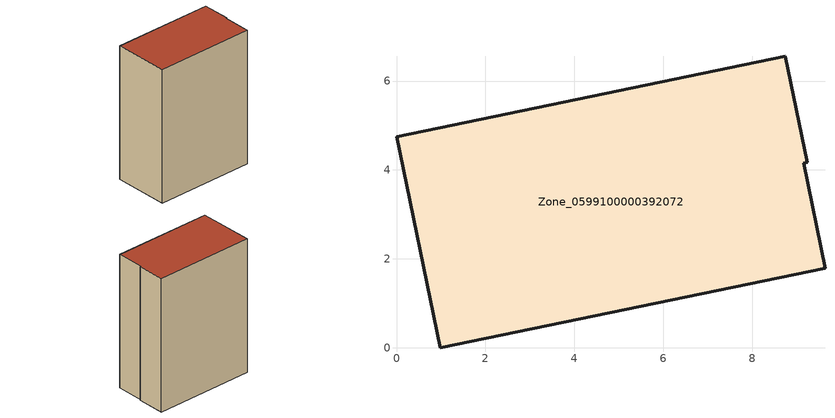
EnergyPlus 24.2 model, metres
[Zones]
Zone_0599100000392072
 floor ground (C_G): 9.24,4.17 9.16,4.15 9.64,1.79 0.98,0 0,4.75 8.74,6.56 z0
 wall outside (C_F): 9.24,4.17 8.74,6.56 0,4.75 0.98,0 9.64,1.79 9.16,4.15 9.24,4.17 z0:11.97
 roof outside (C_R): 9.16,4.15 9.24,4.17 8.74,6.56 0,4.75 0.98,0 9.64,1.79 z11.97
[BUILDING]
Pand.0599100000392072: North Axis=0; Terrain=City; Loads Convergence Tolerance Value=0.04; Temperature Convergence Tolerance Value=0.4; Solar Distribution=FullExterior; Maximum Number of Warmup Days=25; Minimum Number of Warmup Days=1
[Site:Location]
Rotterdam.The.Hague.AP_ZH_NLD Design_Conditions: Latitude=51.96; Longitude=4.45; Time Zone=1; Elevation=-4.5
[SITE:GROUNDTEMPERATURE:BUILDINGSURFACE]
18, 18, 18, 18, 18, 18, 18, 18, 18, 18, 18, 18
[MATERIAL] Thermal Absorptance=0.9; Solar Absorptance=0.7; Visible Absorptance=0.7
Name | Roughness | Thickness | Conductivity | Density | Specific Heat
G.TI.1992-2005 | MediumSmooth | 0.15 | 0.06 | 540 | 1210
F.TI.1992-2005 | Rough | 0.3 | 0.12 | 1920 | 840
R.TI.1992-2005 | MediumRough | 0.2 | 0.08 | 1500 | 1000
[CONSTRUCTION]
C_G: G.TI.1992-2005
C_F: F.TI.1992-2005
C_R: R.TI.1992-2005
[ZONE]
Zone_0599100000392072: Type=1; Multiplier=1; Ceiling Height=Autocalculate; Volume=Autocalculate; Floor Area=autocalculate; Part of Total Floor Area=Yes
[ZONEINFILTRATION:DESIGNFLOWRATE]
Infil_Zone_0599100000392072: Zone or ZoneList or Space or SpaceList=Zone_0599100000392072; Schedule=AlwaysOn; Design Flow Rate Calculation Method=Flow/Area; Flow Rate per Floor Area=0.0015; Constant Term Coefficient=1; Temperature Term Coefficient=0; Velocity Term Coefficient=0; Velocity Squared Term Coefficient=0
[HVACTEMPLATE:ZONE:IDEALLOADSAIRSYSTEM]
Zone_0599100000392072: Maximum Heating Supply Air Temperature=50; Minimum Cooling Supply Air Temperature=13; Maximum Heating Supply Air Humidity Ratio=0.0156; Minimum Cooling Supply Air Humidity Ratio=0.0077; Heating Limit=NoLimit; Cooling Limit=NoLimit; Dehumidification Control Type=ConstantSensibleHeatRatio; Cooling Sensible Heat Ratio=0.7; Dehumidification Setpoint=60; Humidification Control Type=None; Humidification Setpoint=30; Outdoor Air Method=None; Outdoor Air Flow Rate per Person=0.00944; Outdoor Air Flow Rate per Zone Floor Area=0; Outdoor Air Flow Rate per Zone=0; Demand Controlled Ventilation Type=None; Outdoor Air Economizer Type=NoEconomizer; Heat Recovery Type=None; Sensible Heat Recovery Effectiveness=0.7; Latent Heat Recovery Effectiveness=0.65
[ZONECONTROL:THERMOSTAT]
ThermostatControl_Zone_0599100000392072: Zone or ZoneList=Zone_0599100000392072; Control Type Schedule=DualSetpointControlType; Control 1=Thermostat_Zone_0599100000392072; Temperature Difference Between Cutout And Setpoint=0
[THERMOSTATSETPOINT:DUALSETPOINT]
Thermostat_Zone_0599100000392072: Heating Setpoint Temperature Schedule=HeatingSetpoint_Zone_0599100000392072; Cooling Setpoint Temperature Schedule=CoolingSetpoint_Zone_0599100000392072
[SCHEDULE:COMPACT]
HeatingSetpoint_Zone_0599100000392072: Through: 12/31, For: AllDays, Until: 24:00, 21
CoolingSetpoint_Zone_0599100000392072: Through: 12/31, For: AllDays, Until: 24:00, 24
DualSetpointControlType: Through: 12/31, For: AllDays, Until: 24:00, 4
AlwaysOn: Through: 12/31, For: AllDays, Until: 24:00, 1
